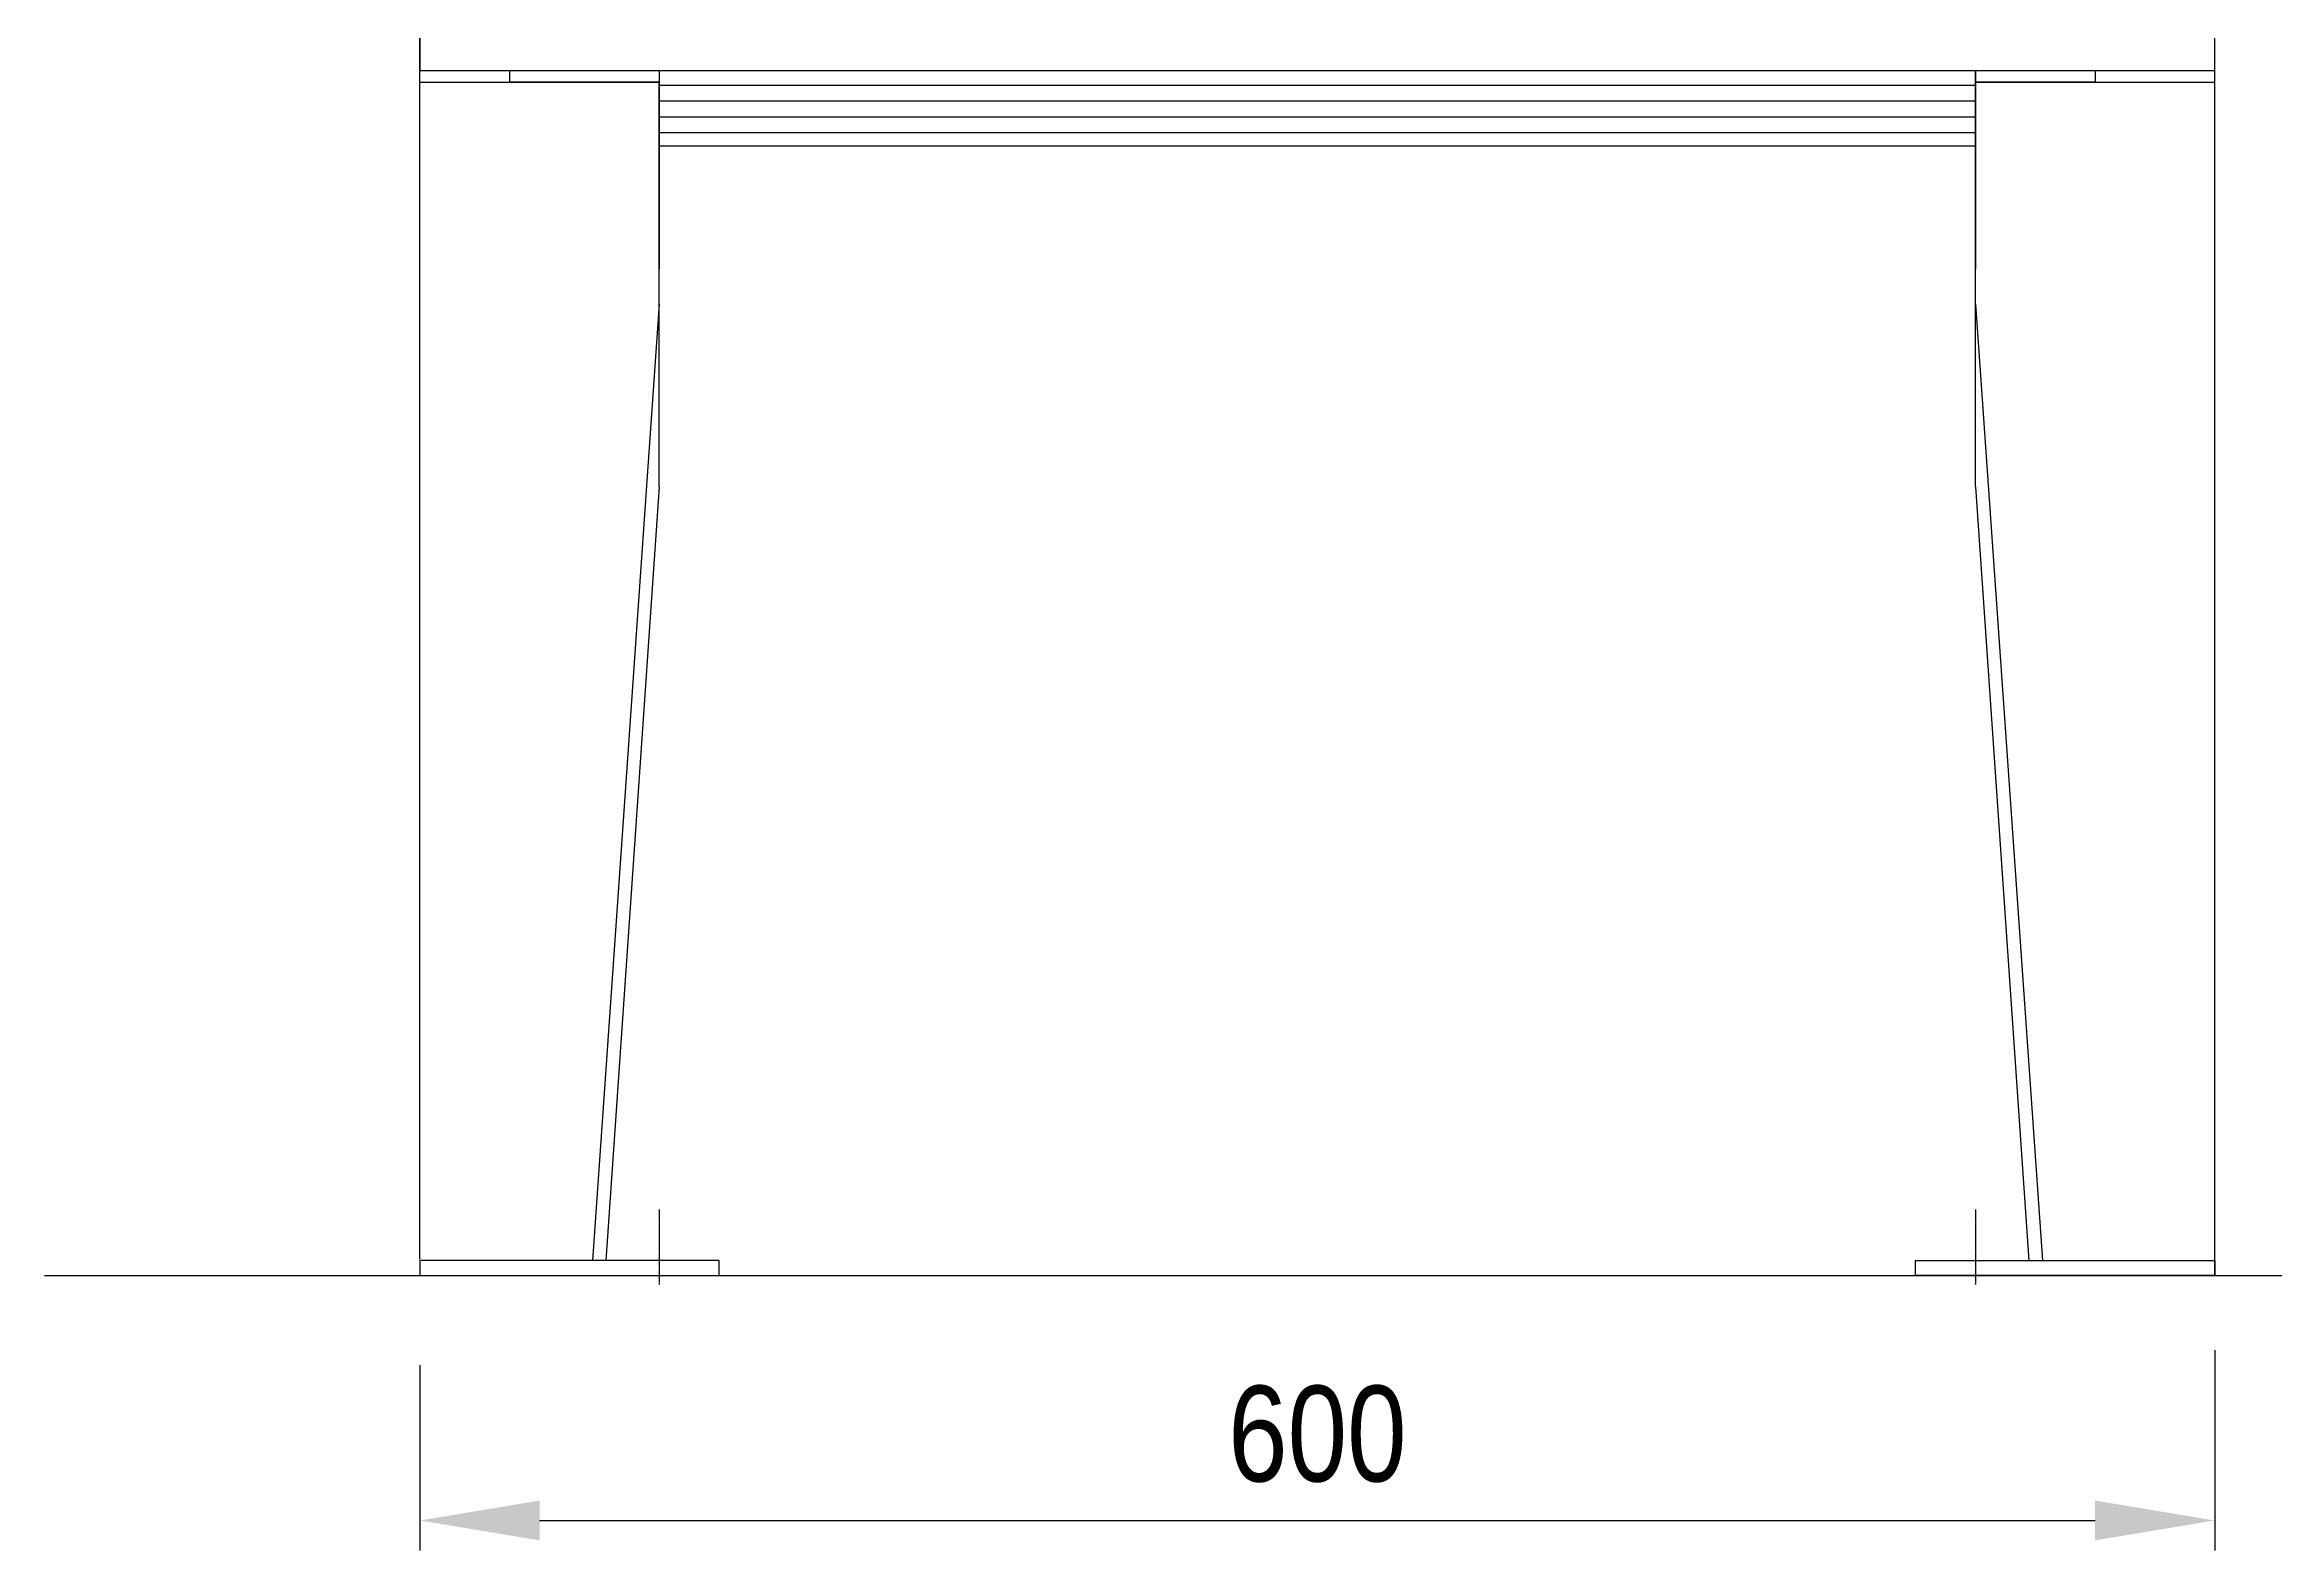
# Model space of a CAD drawing. Header units: millimetres. Extents: x 11004 to 16944, y 3085 to 7285.
# Drawn here: x 13175 to 13921, y 5918 to 6422 of the extents above; entities that cross this region are included whole.
import ezdxf

# ---------------------------------------------------------------- set-up
doc = ezdxf.new("R2010")
doc.units = ezdxf.units.MM
doc.header["$LTSCALE"] = 0.3
doc.linetypes.add('DashDot', pattern=[15, 9, -3, 0, -3])
doc.styles.add('SEACAD_Arial', font='arial.ttf', dxfattribs={"width": 0.8})
doc.dimstyles.new('ISO-25', dxfattribs={"dimtxt": 1.6, "dimasz": 2, "dimexe": 0.5, "dimexo": 1.5, "dimtad": 1, "dimdec": 0, "dimtxsty": 'SEACAD_Arial', "dimcen": 2, "dimadec": 0, "dimazin": 0, "dimtfac": 1, "dimtdec": 0, "dimtmove": 0, "dimatfit": 3, "dimfxl": 1, "dimarcsym": 0})

# ---------------------------------------------------------------- blocks, each defined once
blk = doc.blocks.new('*D135')
at = {"color": 0, "lineweight": -2, "transparency": 16777216}
for p, q in [((13900.94, 5985.45), (13900.94, 5918.5)), ((13300.94, 5980.45), (13300.94, 5918.5)), ((13340.94, 5928.5), (13860.94, 5928.5))]:
    blk.add_line(p, q, dxfattribs=at)
at = {"color": 0, "transparency": 16777216}
for points in [[(13340.94, 5935.16), (13340.94, 5921.83), (13300.94, 5928.5)], [(13860.94, 5935.16), (13860.94, 5921.83), (13900.94, 5928.5)]]:
    blk.add_solid(points, dxfattribs=at)
at = {"layer": 'Defpoints', "color": 0, "transparency": 16777216}
for p in [(13900.94, 6015.45), (13300.94, 6010.45), (13900.94, 5928.5)]:
    blk.add_point(p, dxfattribs=at)
at = {"color": 0, "transparency": 16777216, "insert": (13600.94, 5957.34), "char_height": 32, "attachment_point": 5, "style": 'SEACAD_Arial'}
blk.add_mtext('600', dxfattribs=at)

msp = doc.modelspace()

# ---------------------------------------------------------------- linework, layer by layer
for p, q in [((13300.94, 6015.86), (13300.94, 6777.97)), ((13900.94, 6010.43), (13900.94, 6772.53)), ((13300.94, 6409.47), (13380.94, 6409.47)), ((13380.94, 6413.46), (13420.94, 6413.46)), ((13380.94, 6413.46), (13380.94, 6347.11)), ((13380.94, 6369.47), (13380.94, 6409.47)), ((13380.94, 6274.21), (13380.94, 6409.47)), ((13380.94, 6408.55), (13820.94, 6408.55)), ((13820.94, 6413.46), (13820.94, 6347.11)), ((13820.94, 6274.21), (13820.94, 6409.47)), ((13820.94, 6409.47), (13900.94, 6409.47)), ((13380.94, 6403.24), (13820.94, 6403.24)), ((13380.94, 6397.92), (13820.94, 6397.92)), ((13380.94, 6392.63), (13820.94, 6392.63)), ((13820.94, 6388.15), (13380.94, 6388.15)), ((13380.94, 6311.43), (13380.94, 6351.43)), ((13380.94, 6335.24), (13358.58, 6015.43)), ((13820.94, 6335.24), (13843.31, 6015.43)), ((13380.94, 6274.21), (13363.04, 6015.43)), ((13820.94, 6274.21), (13838.84, 6015.43))]:
    msp.add_line(p, q)
at = {"color": 0, "linetype": 'DashDot', "ltscale": 0.1}
for p, q in [((13380.94, 6032.45), (13380.94, 6007.45)), ((13820.94, 6032.45), (13820.94, 6007.45))]:
    msp.add_line(p, q, dxfattribs=at)
at = {"color": 7, "linetype": 'Continuous'}
msp.add_line((13175.45, 6010.45), (14030.45, 6010.45), dxfattribs=at)
at = {"lineweight": 15}
for p, q in [((13305.94, 6010.45), (13355.94, 6010.45)), ((13906.46, 6010.45), (13856.46, 6010.45))]:
    msp.add_line(p, q, dxfattribs=at)
for points in [[(13300.94, 6413.46), (13900.94, 6413.46), (13900.94, 6453.36), (13300.94, 6453.36)], [(13380.94, 6409.47), (13330.94, 6409.47), (13330.94, 6413.46), (13380.94, 6413.46)], [(13860.94, 6409.47), (13820.94, 6409.47), (13820.94, 6413.46), (13860.94, 6413.46)], [(13300.94, 6010.45), (13400.94, 6010.45), (13400.94, 6015.45), (13300.94, 6015.45)], [(13900.94, 6010.45), (13800.94, 6010.45), (13800.94, 6015.45), (13900.94, 6015.45)]]:
    msp.add_lwpolyline(points, close=True)

# ---------------------------------------------------------------- dimensions: what is measured, and where the dimension line sits
dim = msp.add_linear_dim(base=(13900.94, 5928.5), p1=(13300.94, 6010.45), p2=(13900.94, 6015.45), dimstyle='ISO-25')
dim.commit()
dim.dimension.update_dxf_attribs({"geometry": '*D135', "text_midpoint": (13600.94, 5957.34)})

doc.saveas('drawing.dxf')
